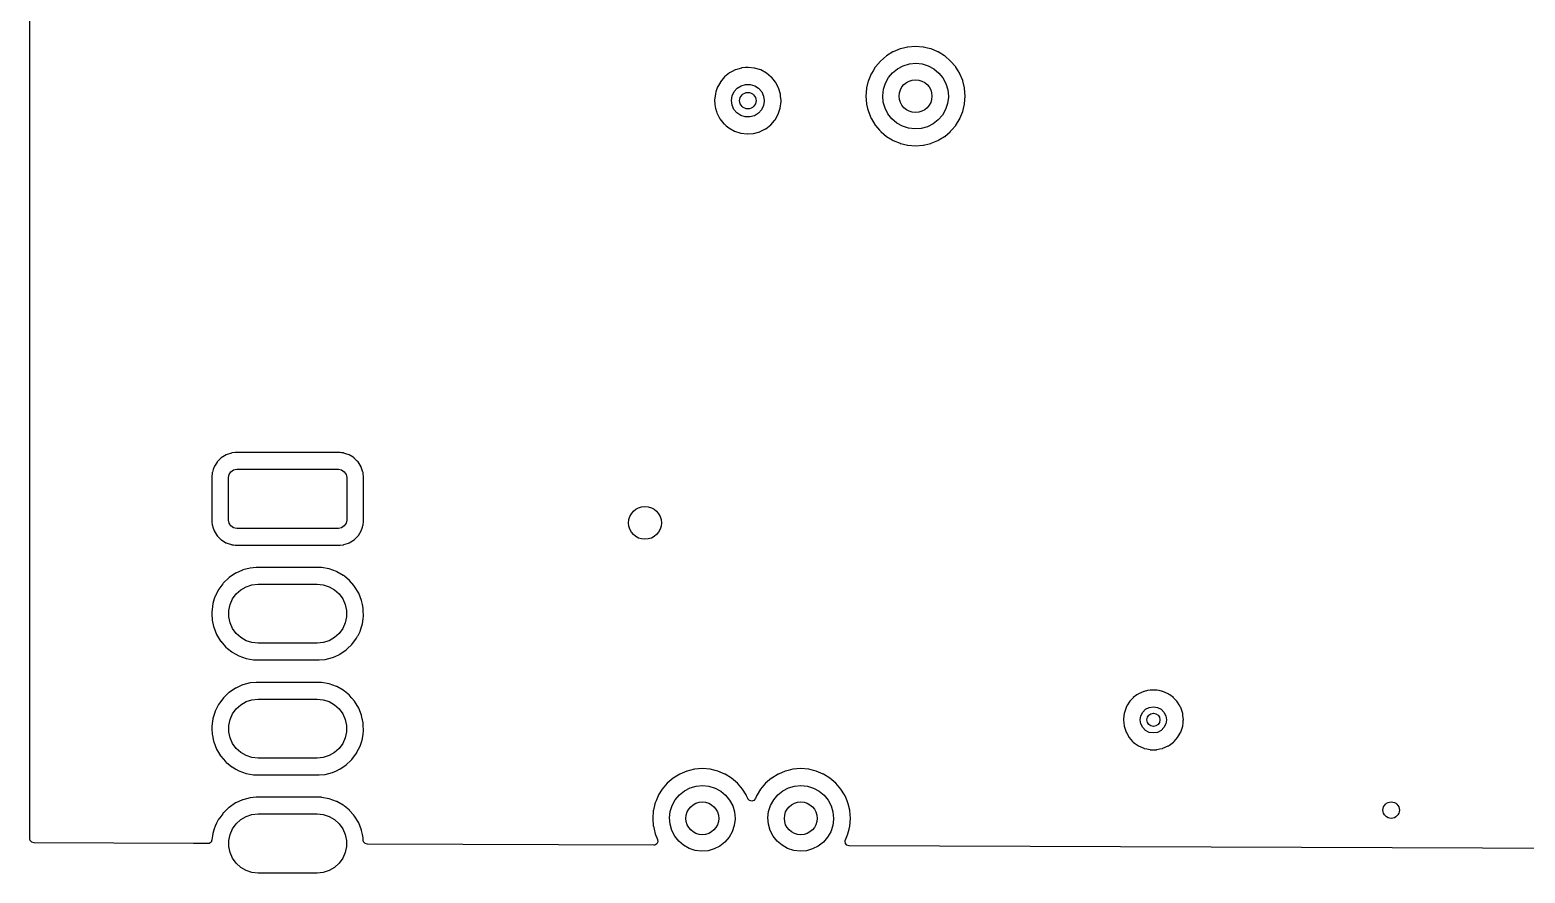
# Model space of a CAD drawing. Extents: x 1.86 to 8.44, y -4.92 to -0.87.
# Drawn here: x 1.86 to 3.655, y -2.851 to -1.84 of the extents above; entities that cross this region are included whole.
import ezdxf

# ---------------------------------------------------------------- set-up
doc = ezdxf.new("R2010")
doc.units = 0
doc.header["$MEASUREMENT"] = 0
doc.layers.add('BLACK', color=7, linetype='CONTINUOUS')

msp = doc.modelspace()

# ---------------------------------------------------------------- linework, layer by layer
at = {"layer": 'BLACK', "linetype": 'CONTINUOUS'}
for p, q in [((1.86024, -2.81002), (1.86024, -0.8711)), ((2.89602, -1.86631), (2.88838, -1.87099)), ((2.89618, -1.86621), (2.89602, -1.86631)), ((2.89636, -1.86614), (2.89618, -1.86621)), ((2.90464, -1.86271), (2.89636, -1.86614)), ((2.89636, -1.86614), (2.89636, -1.86614)), ((2.90482, -1.86263), (2.90464, -1.86271)), ((2.90464, -1.86271), (2.90464, -1.86271)), ((2.90888, -1.86166), (2.90482, -1.86263)), ((2.91372, -1.8605), (2.90888, -1.86166)), ((2.91391, -1.86045), (2.91372, -1.8605)), ((2.91372, -1.8605), (2.91372, -1.8605)), ((2.92323, -1.85972), (2.91391, -1.86045)), ((2.93255, -1.86045), (2.92323, -1.85972)), ((2.93274, -1.8605), (2.93255, -1.86045)), ((2.93758, -1.86166), (2.93274, -1.8605)), ((2.93274, -1.8605), (2.93274, -1.8605)), ((2.94164, -1.86263), (2.93758, -1.86166)), ((2.94182, -1.86271), (2.94164, -1.86263)), ((2.95009, -1.86614), (2.94182, -1.86271)), ((2.94182, -1.86271), (2.94182, -1.86271)), ((2.95027, -1.86621), (2.95009, -1.86614)), ((2.95009, -1.86614), (2.95009, -1.86614)), ((2.95044, -1.86631), (2.95027, -1.86621)), ((2.95808, -1.87099), (2.95044, -1.86631)), ((2.87503, -1.88427), (2.87493, -1.88444)), ((2.8811, -1.87717), (2.87503, -1.88427)), ((2.88821, -1.8711), (2.8811, -1.87717)), ((2.88838, -1.87099), (2.88821, -1.8711)), ((2.88838, -1.87099), (2.88838, -1.87099)), ((2.90167, -1.88635), (2.90848, -1.88279)), ((2.90848, -1.88279), (2.91585, -1.88062)), ((2.91585, -1.88062), (2.9235, -1.87992)), ((2.9235, -1.87992), (2.93114, -1.88073)), ((2.93114, -1.88073), (2.93848, -1.883)), ((2.93848, -1.883), (2.94524, -1.88665)), ((2.95824, -1.8711), (2.95808, -1.87099)), ((2.95808, -1.87099), (2.95808, -1.87099)), ((2.96535, -1.87717), (2.95824, -1.8711)), ((2.97142, -1.88427), (2.96535, -1.87717)), ((2.97153, -1.88444), (2.97142, -1.88427)), ((2.68903, -1.90216), (2.68891, -1.90238)), ((2.69403, -1.8962), (2.68903, -1.90216)), ((2.7001, -1.89132), (2.69403, -1.8962)), ((2.70321, -1.88969), (2.7001, -1.89132)), ((2.70679, -1.88783), (2.70321, -1.88969)), ((2.707, -1.88771), (2.70679, -1.88783)), ((2.70679, -1.88783), (2.70679, -1.88783)), ((2.7101, -1.8868), (2.707, -1.88771)), ((2.71424, -1.88558), (2.7101, -1.8868)), ((2.71447, -1.88551), (2.71424, -1.88558)), ((2.71424, -1.88558), (2.71424, -1.88558)), ((2.71471, -1.88549), (2.71447, -1.88551)), ((2.71898, -1.8851), (2.71471, -1.88549)), ((2.71471, -1.88549), (2.71471, -1.88549)), ((2.72223, -1.88481), (2.71898, -1.8851)), ((2.72247, -1.88483), (2.72223, -1.88481)), ((2.72973, -1.8856), (2.72247, -1.88483)), ((2.72247, -1.88483), (2.72247, -1.88483)), ((2.72997, -1.88562), (2.72973, -1.8856)), ((2.72973, -1.8856), (2.72973, -1.8856)), ((2.73741, -1.88793), (2.72997, -1.88562)), ((2.74426, -1.89163), (2.73741, -1.88793)), ((2.74445, -1.89178), (2.74426, -1.89163)), ((2.75001, -1.89639), (2.74445, -1.89178)), ((2.74445, -1.89178), (2.74445, -1.89178)), ((2.75026, -1.89659), (2.75001, -1.89639)), ((2.75041, -1.89678), (2.75026, -1.89659)), ((2.75055, -1.89695), (2.75041, -1.89678)), ((2.75041, -1.89678), (2.75041, -1.89678)), ((2.75518, -1.90263), (2.75055, -1.89695)), ((2.86653, -1.90107), (2.8645, -1.9095)), ((2.86657, -1.90088), (2.86653, -1.90107)), ((2.86665, -1.9007), (2.86657, -1.90088)), ((2.87007, -1.89243), (2.86665, -1.9007)), ((2.87015, -1.89225), (2.87007, -1.89243)), ((2.87007, -1.89243), (2.87007, -1.89243)), ((2.87218, -1.88892), (2.87015, -1.89225)), ((2.87493, -1.88444), (2.87218, -1.88892)), ((2.87493, -1.88444), (2.87493, -1.88444)), ((2.88704, -1.90378), (2.89074, -1.89705)), ((2.89074, -1.89705), (2.89568, -1.89116)), ((2.89568, -1.89116), (2.90167, -1.88635)), ((2.94524, -1.88665), (2.95116, -1.89155)), ((2.95116, -1.89155), (2.95602, -1.8975)), ((2.95602, -1.8975), (2.95963, -1.90429)), ((2.97427, -1.88892), (2.97153, -1.88444)), ((2.97153, -1.88444), (2.97153, -1.88444)), ((2.97631, -1.89225), (2.97427, -1.88892)), ((2.97638, -1.89243), (2.97631, -1.89225)), ((2.97981, -1.9007), (2.97638, -1.89243)), ((2.97638, -1.89243), (2.97638, -1.89243)), ((2.97989, -1.90088), (2.97981, -1.9007)), ((2.97993, -1.90107), (2.97989, -1.90088)), ((2.98196, -1.9095), (2.97993, -1.90107)), ((2.68292, -1.91641), (2.68206, -1.92415)), ((2.68363, -1.91418), (2.68292, -1.91641)), ((2.6852, -1.90922), (2.68363, -1.91418)), ((2.68528, -1.90899), (2.6852, -1.90922)), ((2.6852, -1.90922), (2.6852, -1.90922)), ((2.68656, -1.90665), (2.68528, -1.90899)), ((2.68891, -1.90238), (2.68656, -1.90665)), ((2.68891, -1.90238), (2.68891, -1.90238)), ((2.70227, -1.92446), (2.70312, -1.91895)), ((2.70312, -1.91895), (2.7055, -1.9139)), ((2.7055, -1.9139), (2.70919, -1.90971)), ((2.70919, -1.90971), (2.71391, -1.90674)), ((2.71391, -1.90674), (2.71928, -1.9052)), ((2.71928, -1.9052), (2.72486, -1.90524)), ((2.72486, -1.90524), (2.73021, -1.90684)), ((2.73021, -1.90684), (2.73489, -1.90987)), ((2.73489, -1.90987), (2.73853, -1.9141)), ((2.73853, -1.9141), (2.74084, -1.91918)), ((2.74084, -1.91918), (2.74163, -1.9247)), ((2.75884, -1.9095), (2.75518, -1.90263)), ((2.76109, -1.91696), (2.75884, -1.9095)), ((2.76131, -1.91929), (2.76109, -1.91696)), ((2.76185, -1.9247), (2.76131, -1.91929)), ((2.86439, -1.90997), (2.86365, -1.91929)), ((2.86365, -1.91929), (2.86439, -1.92861)), ((2.8645, -1.9095), (2.86439, -1.90997)), ((2.88386, -1.91874), (2.88472, -1.91111)), ((2.88451, -1.9264), (2.88386, -1.91874)), ((2.88472, -1.91111), (2.88704, -1.90378)), ((2.95963, -1.90429), (2.96185, -1.91164)), ((2.96185, -1.91164), (2.9626, -1.91929)), ((2.9626, -1.91929), (2.96258, -1.92039)), ((2.98207, -1.90997), (2.98196, -1.9095)), ((2.9828, -1.91929), (2.98207, -1.90997)), ((2.98207, -1.92861), (2.9828, -1.91929)), ((2.68206, -1.92415), (2.68208, -1.92439)), ((2.68208, -1.92439), (2.68246, -1.92897)), ((2.68246, -1.92897), (2.68271, -1.93191)), ((2.68271, -1.93191), (2.68324, -1.93377)), ((2.68324, -1.93377), (2.68437, -1.9377)), ((2.68437, -1.9377), (2.68485, -1.93939)), ((2.70299, -1.93), (2.70227, -1.92446)), ((2.70524, -1.93511), (2.70299, -1.93)), ((2.70883, -1.93938), (2.70524, -1.93511)), ((2.73827, -1.93571), (2.73452, -1.93985)), ((2.7407, -1.93069), (2.73827, -1.93571)), ((2.74163, -1.92519), (2.7407, -1.93069)), ((2.74163, -1.9247), (2.74163, -1.92519)), ((2.7584, -1.94093), (2.76085, -1.93354)), ((2.76085, -1.93354), (2.76183, -1.92582)), ((2.76183, -1.92582), (2.76185, -1.9247)), ((2.86439, -1.92861), (2.86443, -1.9288)), ((2.86443, -1.9288), (2.86443, -1.9288)), ((2.86443, -1.9288), (2.8657, -1.93408)), ((2.8657, -1.93408), (2.86657, -1.9377)), ((2.86657, -1.9377), (2.86665, -1.93788)), ((2.86665, -1.93788), (2.86665, -1.93788)), ((2.86665, -1.93788), (2.87005, -1.9461)), ((2.88662, -1.93378), (2.88451, -1.9264)), ((2.89014, -1.94062), (2.88662, -1.93378)), ((2.95919, -1.9353), (2.9554, -1.94199)), ((2.96162, -1.92801), (2.95919, -1.9353)), ((2.96258, -1.92039), (2.96162, -1.92801)), ((2.97641, -1.9461), (2.97981, -1.93788)), ((2.97981, -1.93788), (2.97989, -1.9377)), ((2.97981, -1.93788), (2.97981, -1.93788)), ((2.97989, -1.9377), (2.98076, -1.93408)), ((2.98076, -1.93408), (2.98202, -1.9288)), ((2.98202, -1.9288), (2.98207, -1.92861)), ((2.98202, -1.9288), (2.98202, -1.9288)), ((2.68485, -1.93939), (2.68841, -1.94632)), ((2.68841, -1.94632), (2.69325, -1.95242)), ((2.69325, -1.95242), (2.69343, -1.95258)), ((2.69343, -1.95258), (2.69343, -1.95258)), ((2.69343, -1.95258), (2.69603, -1.95479)), ((2.69603, -1.95479), (2.69918, -1.95747)), ((2.71347, -1.94247), (2.70883, -1.93938)), ((2.7188, -1.94414), (2.71347, -1.94247)), ((2.72438, -1.94424), (2.7188, -1.94414)), ((2.72977, -1.94277), (2.72438, -1.94424)), ((2.73452, -1.93985), (2.72977, -1.94277)), ((2.74333, -1.95839), (2.74946, -1.9536)), ((2.74946, -1.9536), (2.75387, -1.94849)), ((2.75387, -1.94849), (2.75439, -1.94789)), ((2.75439, -1.94789), (2.75455, -1.9477)), ((2.75439, -1.94789), (2.75439, -1.94789)), ((2.75455, -1.9477), (2.7584, -1.94093)), ((2.87005, -1.9461), (2.87015, -1.94634)), ((2.87015, -1.94634), (2.87025, -1.9465)), ((2.87025, -1.9465), (2.87493, -1.95414)), ((2.87493, -1.95414), (2.87493, -1.95414)), ((2.87493, -1.95414), (2.87503, -1.95431)), ((2.87503, -1.95431), (2.88, -1.96012)), ((2.89491, -1.94664), (2.89014, -1.94062)), ((2.90076, -1.95162), (2.89491, -1.94664)), ((2.90747, -1.95537), (2.90076, -1.95162)), ((2.91477, -1.95774), (2.90747, -1.95537)), ((2.93747, -1.956), (2.93006, -1.95806)), ((2.94432, -1.95253), (2.93747, -1.956)), ((2.95038, -1.9478), (2.94432, -1.95253)), ((2.9554, -1.94199), (2.95038, -1.9478)), ((2.96646, -1.96012), (2.97142, -1.95431)), ((2.97142, -1.95431), (2.97153, -1.95414)), ((2.97153, -1.95414), (2.97621, -1.9465)), ((2.97153, -1.95414), (2.97153, -1.95414)), ((2.97621, -1.9465), (2.97631, -1.94634)), ((2.97631, -1.94634), (2.97641, -1.9461)), ((2.69918, -1.95747), (2.70598, -1.96126)), ((2.70598, -1.96126), (2.71338, -1.96367)), ((2.71338, -1.96367), (2.72111, -1.96459)), ((2.72111, -1.96459), (2.72135, -1.96457)), ((2.72135, -1.96457), (2.72864, -1.96401)), ((2.72135, -1.96457), (2.72135, -1.96457)), ((2.72864, -1.96401), (2.72888, -1.964)), ((2.72864, -1.96401), (2.72864, -1.96401)), ((2.72888, -1.964), (2.73638, -1.9619)), ((2.73638, -1.9619), (2.73659, -1.96179)), ((2.73659, -1.96179), (2.74311, -1.9585)), ((2.73659, -1.96179), (2.73659, -1.96179)), ((2.74311, -1.9585), (2.74333, -1.95839)), ((2.74311, -1.9585), (2.74311, -1.9585)), ((2.88, -1.96012), (2.88072, -1.96097)), ((2.88072, -1.96097), (2.8811, -1.96142)), ((2.8811, -1.96142), (2.88125, -1.96154)), ((2.88125, -1.96154), (2.88175, -1.96197)), ((2.88175, -1.96197), (2.88821, -1.96749)), ((2.88821, -1.96749), (2.88838, -1.96759)), ((2.88838, -1.96759), (2.88838, -1.96759)), ((2.88838, -1.96759), (2.8953, -1.97183)), ((2.8953, -1.97183), (2.89618, -1.97237)), ((2.89618, -1.97237), (2.89636, -1.97245)), ((2.89636, -1.97245), (2.89636, -1.97245)), ((2.89636, -1.97245), (2.90464, -1.97587)), ((2.9224, -1.95865), (2.91477, -1.95774)), ((2.93006, -1.95806), (2.9224, -1.95865)), ((2.94182, -1.97587), (2.95009, -1.97245)), ((2.95009, -1.97245), (2.95027, -1.97237)), ((2.95009, -1.97245), (2.95009, -1.97245)), ((2.95027, -1.97237), (2.95116, -1.97183)), ((2.95116, -1.97183), (2.95808, -1.96759)), ((2.95808, -1.96759), (2.95824, -1.96749)), ((2.95808, -1.96759), (2.95808, -1.96759)), ((2.95824, -1.96749), (2.96471, -1.96197)), ((2.96471, -1.96197), (2.96521, -1.96154)), ((2.96521, -1.96154), (2.96535, -1.96142)), ((2.96535, -1.96142), (2.96573, -1.96097)), ((2.96573, -1.96097), (2.96646, -1.96012)), ((2.90464, -1.97587), (2.90482, -1.97595)), ((2.90482, -1.97595), (2.90699, -1.97647)), ((2.90699, -1.97647), (2.91372, -1.97809)), ((2.91372, -1.97809), (2.91372, -1.97809)), ((2.91372, -1.97809), (2.91391, -1.97813)), ((2.91391, -1.97813), (2.92323, -1.97886)), ((2.92323, -1.97886), (2.93255, -1.97813)), ((2.93255, -1.97813), (2.93274, -1.97809)), ((2.93274, -1.97809), (2.93947, -1.97647)), ((2.93274, -1.97809), (2.93274, -1.97809)), ((2.93947, -1.97647), (2.94164, -1.97595)), ((2.94164, -1.97595), (2.94182, -1.97587)), ((2.09581, -2.34945), (2.08989, -2.35311)), ((2.09696, -2.34906), (2.09581, -2.34945)), ((2.10216, -2.34733), (2.09696, -2.34906)), ((2.10241, -2.34724), (2.10216, -2.34733)), ((2.10216, -2.34733), (2.10216, -2.34733)), ((2.10268, -2.34722), (2.10241, -2.34724)), ((2.10645, -2.34682), (2.10268, -2.34722)), ((2.10268, -2.34722), (2.10268, -2.34722)), ((2.10658, -2.34681), (2.10645, -2.34682)), ((2.10645, -2.34682), (2.10645, -2.34682)), ((2.23259, -2.34681), (2.10658, -2.34681)), ((2.23438, -2.34699), (2.23259, -2.34681)), ((2.23644, -2.3472), (2.23438, -2.34699)), ((2.23671, -2.34723), (2.23644, -2.3472)), ((2.23644, -2.3472), (2.23644, -2.3472)), ((2.23696, -2.34732), (2.23671, -2.34723)), ((2.23956, -2.34818), (2.23696, -2.34732)), ((2.23696, -2.34732), (2.23696, -2.34732)), ((2.24332, -2.34942), (2.23956, -2.34818)), ((2.24356, -2.34958), (2.24332, -2.34942)), ((2.24814, -2.3524), (2.24356, -2.34958)), ((2.24356, -2.34958), (2.24356, -2.34958)), ((2.08027, -2.36711), (2.07922, -2.37027)), ((2.08131, -2.36397), (2.08027, -2.36711)), ((2.08198, -2.36289), (2.08131, -2.36397)), ((2.08482, -2.35828), (2.08198, -2.36289)), ((2.08497, -2.35804), (2.08482, -2.35828)), ((2.08482, -2.35828), (2.08482, -2.35828)), ((2.08989, -2.35311), (2.08497, -2.35804)), ((2.1016, -2.36971), (2.1048, -2.36758)), ((2.1048, -2.36758), (2.10856, -2.36683)), ((2.10856, -2.36683), (2.23061, -2.36683)), ((2.23061, -2.36683), (2.23438, -2.36758)), ((2.23438, -2.36758), (2.23757, -2.36971)), ((2.24924, -2.35308), (2.24814, -2.3524)), ((2.24945, -2.35328), (2.24924, -2.35308)), ((2.2531, -2.35693), (2.24945, -2.35328)), ((2.25417, -2.358), (2.2531, -2.35693)), ((2.25784, -2.36392), (2.25417, -2.358)), ((2.25797, -2.36432), (2.25784, -2.36392)), ((2.25995, -2.37027), (2.25797, -2.36432)), ((2.07892, -2.37254), (2.0787, -2.37469)), ((2.0787, -2.37469), (2.0787, -2.42984)), ((2.07909, -2.37085), (2.07892, -2.37254)), ((2.07912, -2.37058), (2.07909, -2.37085)), ((2.07909, -2.37085), (2.07909, -2.37085)), ((2.07922, -2.37027), (2.07912, -2.37058)), ((2.09872, -2.37667), (2.09947, -2.37291)), ((2.09872, -2.42785), (2.09872, -2.37667)), ((2.09947, -2.37291), (2.1016, -2.36971)), ((2.23757, -2.36971), (2.2397, -2.37291)), ((2.2397, -2.37291), (2.24045, -2.37667)), ((2.24045, -2.37667), (2.24045, -2.42785)), ((2.26004, -2.37052), (2.25995, -2.37027)), ((2.26007, -2.37079), (2.26004, -2.37052)), ((2.26031, -2.3731), (2.26007, -2.37079)), ((2.26007, -2.37079), (2.26007, -2.37079)), ((2.26047, -2.37469), (2.26031, -2.3731)), ((2.26047, -2.42984), (2.26047, -2.37469)), ((2.0787, -2.42984), (2.07871, -2.42997)), ((2.07871, -2.42997), (2.0791, -2.43369)), ((2.07871, -2.42997), (2.07871, -2.42997)), ((2.0791, -2.43369), (2.07913, -2.434)), ((2.07913, -2.434), (2.07922, -2.43426)), ((2.07922, -2.43426), (2.07922, -2.43426)), ((2.07922, -2.43426), (2.07984, -2.43612)), ((2.07984, -2.43612), (2.08134, -2.44061)), ((2.09947, -2.43162), (2.09872, -2.42785)), ((2.1016, -2.43481), (2.09947, -2.43162)), ((2.1048, -2.43695), (2.1016, -2.43481)), ((2.10856, -2.4377), (2.1048, -2.43695)), ((2.23061, -2.4377), (2.10856, -2.4377)), ((2.23438, -2.43695), (2.23061, -2.4377)), ((2.23757, -2.43481), (2.23438, -2.43695)), ((2.2397, -2.43162), (2.23757, -2.43481)), ((2.24045, -2.42785), (2.2397, -2.43162)), ((2.25771, -2.44081), (2.25786, -2.44056)), ((2.25786, -2.44056), (2.25933, -2.43612)), ((2.25933, -2.43612), (2.25997, -2.43421)), ((2.25997, -2.43421), (2.26005, -2.43395)), ((2.25997, -2.43421), (2.25997, -2.43421)), ((2.26005, -2.43395), (2.26013, -2.43315)), ((2.26013, -2.43315), (2.26046, -2.42996)), ((2.26046, -2.42996), (2.26047, -2.42984)), ((2.08134, -2.44061), (2.085, -2.44653)), ((2.085, -2.44653), (2.0852, -2.44673)), ((2.0852, -2.44673), (2.08545, -2.44698)), ((2.08545, -2.44698), (2.08993, -2.45145)), ((2.08993, -2.45145), (2.09017, -2.4516)), ((2.09017, -2.4516), (2.09017, -2.4516)), ((2.09017, -2.4516), (2.09557, -2.45493)), ((2.09557, -2.45493), (2.09586, -2.4551)), ((2.09586, -2.4551), (2.09801, -2.45582)), ((2.09801, -2.45582), (2.10221, -2.45721)), ((2.10221, -2.45721), (2.10221, -2.45721)), ((2.10221, -2.45721), (2.10247, -2.4573)), ((2.10247, -2.4573), (2.10274, -2.45732)), ((2.10274, -2.45732), (2.10274, -2.45732)), ((2.10274, -2.45732), (2.10443, -2.4575)), ((2.10443, -2.4575), (2.10658, -2.45772)), ((2.10658, -2.45772), (2.23259, -2.45772)), ((2.23259, -2.45772), (2.23272, -2.4577)), ((2.23272, -2.4577), (2.23649, -2.45731)), ((2.23272, -2.4577), (2.23272, -2.4577)), ((2.23649, -2.45731), (2.23676, -2.45728)), ((2.23649, -2.45731), (2.23649, -2.45731)), ((2.23676, -2.45728), (2.23702, -2.4572)), ((2.23702, -2.4572), (2.24267, -2.45531)), ((2.23702, -2.4572), (2.23702, -2.4572)), ((2.24267, -2.45531), (2.24336, -2.45508)), ((2.24336, -2.45508), (2.24929, -2.45142)), ((2.24929, -2.45142), (2.2542, -2.44649)), ((2.2542, -2.44649), (2.25444, -2.44611)), ((2.25444, -2.44611), (2.25771, -2.44081)), ((2.25771, -2.44081), (2.25771, -2.44081)), ((2.10709, -2.49143), (2.09928, -2.49669)), ((2.10728, -2.49134), (2.10709, -2.49143)), ((2.11548, -2.48765), (2.10728, -2.49134)), ((2.10728, -2.49134), (2.10728, -2.49134)), ((2.11567, -2.48757), (2.11548, -2.48765)), ((2.11587, -2.48751), (2.11567, -2.48757)), ((2.12457, -2.48525), (2.11587, -2.48751)), ((2.11587, -2.48751), (2.11587, -2.48751)), ((2.12478, -2.4852), (2.12457, -2.48525)), ((2.12457, -2.48525), (2.12457, -2.48525)), ((2.13179, -2.48461), (2.12478, -2.4852)), ((2.20927, -2.48461), (2.13179, -2.48461)), ((2.20933, -2.48461), (2.20927, -2.48461)), ((2.20953, -2.48462), (2.20933, -2.48461)), ((2.20933, -2.48461), (2.20933, -2.48461)), ((2.21026, -2.48465), (2.20953, -2.48462)), ((2.21042, -2.48468), (2.21026, -2.48465)), ((2.21931, -2.48629), (2.21042, -2.48468)), ((2.21042, -2.48468), (2.21042, -2.48468)), ((2.21952, -2.48633), (2.21931, -2.48629)), ((2.21931, -2.48629), (2.21931, -2.48629)), ((2.22836, -2.48954), (2.21952, -2.48633)), ((2.22855, -2.48964), (2.22836, -2.48954)), ((2.23636, -2.49409), (2.22855, -2.48964)), ((2.23654, -2.49419), (2.23636, -2.49409)), ((2.23636, -2.49409), (2.23636, -2.49409)), ((2.23773, -2.49517), (2.23654, -2.49419)), ((2.08676, -2.51092), (2.08293, -2.51846)), ((2.08685, -2.51073), (2.08676, -2.51092)), ((2.08676, -2.51092), (2.08676, -2.51092)), ((2.09165, -2.50429), (2.08685, -2.51073)), ((2.09235, -2.50335), (2.09165, -2.50429)), ((2.09247, -2.50318), (2.09235, -2.50335)), ((2.09235, -2.50335), (2.09235, -2.50335)), ((2.0984, -2.49753), (2.09247, -2.50318)), ((2.09913, -2.49683), (2.0984, -2.49753)), ((2.09928, -2.49669), (2.09913, -2.49683)), ((2.09913, -2.49683), (2.09913, -2.49683)), ((2.10782, -2.51635), (2.11333, -2.51139)), ((2.11333, -2.51139), (2.11974, -2.50769)), ((2.11974, -2.50769), (2.12679, -2.5054)), ((2.12679, -2.5054), (2.13415, -2.50463)), ((2.13415, -2.50463), (2.20502, -2.50463)), ((2.20502, -2.50463), (2.21239, -2.5054)), ((2.21239, -2.5054), (2.21943, -2.50769)), ((2.21943, -2.50769), (2.22585, -2.51139)), ((2.22585, -2.51139), (2.23135, -2.51635)), ((2.24366, -2.50003), (2.23773, -2.49517)), ((2.24382, -2.50016), (2.24366, -2.50003)), ((2.24366, -2.50003), (2.24366, -2.50003)), ((2.24396, -2.50032), (2.24382, -2.50016)), ((2.24913, -2.50628), (2.24396, -2.50032)), ((2.24396, -2.50032), (2.24396, -2.50032)), ((2.24999, -2.50727), (2.24913, -2.50628)), ((2.25487, -2.51531), (2.24999, -2.50727)), ((2.0798, -2.52811), (2.07942, -2.53098)), ((2.07986, -2.52791), (2.0798, -2.52811)), ((2.08159, -2.52234), (2.07986, -2.52791)), ((2.07986, -2.52791), (2.07986, -2.52791)), ((2.08259, -2.51912), (2.08159, -2.52234)), ((2.08293, -2.51846), (2.08259, -2.51912)), ((2.09891, -2.53636), (2.10045, -2.52911)), ((2.10045, -2.52911), (2.10347, -2.52234)), ((2.10347, -2.52234), (2.10782, -2.51635)), ((2.23135, -2.51635), (2.23571, -2.52234)), ((2.23571, -2.52234), (2.23872, -2.52911)), ((2.23872, -2.52911), (2.24026, -2.53636)), ((2.25833, -2.52407), (2.25487, -2.51531)), ((2.25837, -2.52427), (2.25833, -2.52407)), ((2.25938, -2.52908), (2.25837, -2.52427)), ((2.25837, -2.52427), (2.25837, -2.52427)), ((2.26026, -2.53328), (2.25938, -2.52908)), ((2.07886, -2.53522), (2.07856, -2.53744)), ((2.07856, -2.53744), (2.07857, -2.53765)), ((2.07857, -2.53765), (2.07857, -2.53765)), ((2.07857, -2.53765), (2.07869, -2.54084)), ((2.07869, -2.54084), (2.07892, -2.54684)), ((2.07942, -2.53098), (2.07886, -2.53522)), ((2.07892, -2.54684), (2.07911, -2.54775)), ((2.07911, -2.54775), (2.08066, -2.55517)), ((2.09891, -2.54376), (2.09891, -2.53636)), ((2.10045, -2.55101), (2.09891, -2.54376)), ((2.24026, -2.54376), (2.23872, -2.55101)), ((2.24026, -2.53636), (2.24026, -2.54376)), ((2.25937, -2.55201), (2.26017, -2.546)), ((2.26017, -2.546), (2.26058, -2.54289)), ((2.26041, -2.53736), (2.26026, -2.53328)), ((2.26057, -2.54147), (2.26041, -2.53736)), ((2.26061, -2.54268), (2.26057, -2.54147)), ((2.26058, -2.54289), (2.26061, -2.54268)), ((2.26058, -2.54289), (2.26058, -2.54289)), ((2.08066, -2.55517), (2.08085, -2.55605)), ((2.08085, -2.55605), (2.0843, -2.5648)), ((2.0843, -2.5648), (2.08919, -2.57285)), ((2.10347, -2.55778), (2.10045, -2.55101)), ((2.10782, -2.56377), (2.10347, -2.55778)), ((2.11333, -2.56873), (2.10782, -2.56377)), ((2.23135, -2.56377), (2.22585, -2.56873)), ((2.23571, -2.55778), (2.23135, -2.56377)), ((2.23872, -2.55101), (2.23571, -2.55778)), ((2.25362, -2.56683), (2.25405, -2.56599)), ((2.25405, -2.56599), (2.25649, -2.56118)), ((2.25649, -2.56118), (2.25658, -2.561)), ((2.25649, -2.56118), (2.25649, -2.56118)), ((2.25658, -2.561), (2.25818, -2.55585)), ((2.25818, -2.55585), (2.25931, -2.55221)), ((2.25931, -2.55221), (2.25937, -2.55201)), ((2.25931, -2.55221), (2.25931, -2.55221)), ((2.08919, -2.57285), (2.08932, -2.57301)), ((2.08932, -2.57301), (2.09505, -2.57961)), ((2.09505, -2.57961), (2.09535, -2.57996)), ((2.09535, -2.57996), (2.09552, -2.58009)), ((2.09552, -2.58009), (2.09552, -2.58009)), ((2.09552, -2.58009), (2.09752, -2.58173)), ((2.09752, -2.58173), (2.10263, -2.58592)), ((2.11974, -2.57243), (2.11333, -2.56873)), ((2.12679, -2.57472), (2.11974, -2.57243)), ((2.13415, -2.57549), (2.12679, -2.57472)), ((2.20502, -2.57549), (2.13415, -2.57549)), ((2.21239, -2.57472), (2.20502, -2.57549)), ((2.21943, -2.57243), (2.21239, -2.57472)), ((2.22585, -2.56873), (2.21943, -2.57243)), ((2.23209, -2.58869), (2.23989, -2.58343)), ((2.23989, -2.58343), (2.24103, -2.58234)), ((2.24103, -2.58234), (2.24649, -2.57713)), ((2.24649, -2.57713), (2.2467, -2.57694)), ((2.2467, -2.57694), (2.25232, -2.56939)), ((2.25232, -2.56939), (2.25362, -2.56683)), ((2.10263, -2.58592), (2.10281, -2.58603)), ((2.10281, -2.58603), (2.10281, -2.58603)), ((2.10281, -2.58603), (2.10728, -2.58857)), ((2.10728, -2.58857), (2.11081, -2.59058)), ((2.11081, -2.59058), (2.11966, -2.59379)), ((2.11966, -2.59379), (2.11986, -2.59383)), ((2.11986, -2.59383), (2.11986, -2.59383)), ((2.11986, -2.59383), (2.12876, -2.59544)), ((2.12876, -2.59544), (2.12876, -2.59544)), ((2.12876, -2.59544), (2.12892, -2.59547)), ((2.12892, -2.59547), (2.12964, -2.5955)), ((2.12964, -2.5955), (2.12984, -2.59551)), ((2.12984, -2.59551), (2.12984, -2.59551)), ((2.12984, -2.59551), (2.1299, -2.59551)), ((2.1299, -2.59551), (2.20738, -2.59551)), ((2.20738, -2.59551), (2.2144, -2.59492)), ((2.2144, -2.59492), (2.2146, -2.59486)), ((2.2146, -2.59486), (2.2233, -2.59261)), ((2.2146, -2.59486), (2.2146, -2.59486)), ((2.2233, -2.59261), (2.22351, -2.59255)), ((2.2233, -2.59261), (2.2233, -2.59261)), ((2.22351, -2.59255), (2.22644, -2.59123)), ((2.22644, -2.59123), (2.23189, -2.58877)), ((2.23189, -2.58877), (2.23209, -2.58869)), ((2.23189, -2.58877), (2.23189, -2.58877)), ((2.09705, -2.63661), (2.09247, -2.64098)), ((2.09913, -2.63463), (2.09705, -2.63661)), ((2.09928, -2.63448), (2.09913, -2.63463)), ((2.09913, -2.63463), (2.09913, -2.63463)), ((2.10709, -2.62923), (2.09928, -2.63448)), ((2.10728, -2.62914), (2.10709, -2.62923)), ((2.11548, -2.62545), (2.10728, -2.62914)), ((2.10728, -2.62914), (2.10728, -2.62914)), ((2.11567, -2.62536), (2.11548, -2.62545)), ((2.11587, -2.62531), (2.11567, -2.62536)), ((2.12457, -2.62305), (2.11587, -2.62531)), ((2.11587, -2.62531), (2.11587, -2.62531)), ((2.12478, -2.623), (2.12457, -2.62305)), ((2.12457, -2.62305), (2.12457, -2.62305)), ((2.13179, -2.6224), (2.12478, -2.623)), ((2.20927, -2.6224), (2.13179, -2.6224)), ((2.20933, -2.6224), (2.20927, -2.6224)), ((2.20953, -2.62241), (2.20933, -2.6224)), ((2.20933, -2.6224), (2.20933, -2.6224)), ((2.21026, -2.62245), (2.20953, -2.62241)), ((2.21042, -2.62248), (2.21026, -2.62245)), ((2.21931, -2.62409), (2.21042, -2.62248)), ((2.21042, -2.62248), (2.21042, -2.62248)), ((2.21952, -2.62412), (2.21931, -2.62409)), ((2.21931, -2.62409), (2.21931, -2.62409)), ((2.22836, -2.62733), (2.21952, -2.62412)), ((2.22855, -2.62744), (2.22836, -2.62733)), ((2.23636, -2.63189), (2.22855, -2.62744)), ((2.23654, -2.63199), (2.23636, -2.63189)), ((2.23636, -2.63189), (2.23636, -2.63189)), ((2.23773, -2.63296), (2.23654, -2.63199)), ((2.24366, -2.63782), (2.23773, -2.63296)), ((2.24382, -2.63796), (2.24366, -2.63782)), ((2.24366, -2.63782), (2.24366, -2.63782)), ((2.24396, -2.63811), (2.24382, -2.63796)), ((3.18886, -2.6375), (3.1846, -2.6406)), ((3.19047, -2.63633), (3.18886, -2.6375)), ((3.19068, -2.63618), (3.19047, -2.63633)), ((3.19047, -2.63633), (3.19047, -2.63633)), ((3.19092, -2.63607), (3.19068, -2.63618)), ((3.19731, -2.63322), (3.19092, -2.63607)), ((3.19092, -2.63607), (3.19092, -2.63607)), ((3.19755, -2.63312), (3.19731, -2.63322)), ((3.19731, -2.63322), (3.19731, -2.63322)), ((3.20171, -2.63223), (3.19755, -2.63312)), ((3.20465, -2.63161), (3.20171, -2.63223)), ((3.2049, -2.63156), (3.20465, -2.63161)), ((3.20465, -2.63161), (3.20465, -2.63161)), ((3.21242, -2.63156), (3.2049, -2.63156)), ((3.21267, -2.63161), (3.21242, -2.63156)), ((3.21562, -2.63223), (3.21267, -2.63161)), ((3.21267, -2.63161), (3.21267, -2.63161)), ((3.21978, -2.63312), (3.21562, -2.63223)), ((3.22001, -2.63322), (3.21978, -2.63312)), ((3.22641, -2.63607), (3.22001, -2.63322)), ((3.22001, -2.63322), (3.22001, -2.63322)), ((3.22664, -2.63618), (3.22641, -2.63607)), ((3.22641, -2.63607), (3.22641, -2.63607)), ((3.22685, -2.63633), (3.22664, -2.63618)), ((3.22846, -2.6375), (3.22685, -2.63633)), ((3.22685, -2.63633), (3.22685, -2.63633)), ((3.23273, -2.6406), (3.22846, -2.6375)), ((2.08413, -2.65388), (2.08259, -2.65692)), ((2.08676, -2.64871), (2.08413, -2.65388)), ((2.08685, -2.64853), (2.08676, -2.64871)), ((2.08676, -2.64871), (2.08676, -2.64871)), ((2.09247, -2.64098), (2.08685, -2.64853)), ((2.10347, -2.66014), (2.10782, -2.65414)), ((2.10782, -2.65414), (2.11333, -2.64919)), ((2.11333, -2.64919), (2.11974, -2.64548)), ((2.11974, -2.64548), (2.12679, -2.6432)), ((2.12679, -2.6432), (2.13415, -2.64242)), ((2.13415, -2.64242), (2.20502, -2.64242)), ((2.20502, -2.64242), (2.21239, -2.6432)), ((2.21239, -2.6432), (2.21943, -2.64548)), ((2.21943, -2.64548), (2.22585, -2.64919)), ((2.22585, -2.64919), (2.23135, -2.65414)), ((2.23135, -2.65414), (2.23571, -2.66014)), ((2.24657, -2.64112), (2.24396, -2.63811)), ((2.24396, -2.63811), (2.24396, -2.63811)), ((2.24999, -2.64506), (2.24657, -2.64112)), ((2.25487, -2.65311), (2.24999, -2.64506)), ((2.25833, -2.66186), (2.25487, -2.65311)), ((3.17581, -2.65269), (3.17348, -2.65985)), ((3.17609, -2.65221), (3.17581, -2.65269)), ((3.17779, -2.64926), (3.17609, -2.65221)), ((3.17957, -2.64618), (3.17779, -2.64926)), ((3.18057, -2.64506), (3.17957, -2.64618)), ((3.18442, -2.64079), (3.18057, -2.64506)), ((3.1846, -2.6406), (3.18442, -2.64079)), ((3.18442, -2.64079), (3.18442, -2.64079)), ((3.19592, -2.65807), (3.1994, -2.65458)), ((3.1994, -2.65458), (3.20379, -2.65235)), ((3.20379, -2.65235), (3.20866, -2.65157)), ((3.20866, -2.65157), (3.21353, -2.65235)), ((3.21353, -2.65235), (3.21792, -2.65458)), ((3.21792, -2.65458), (3.2214, -2.65807)), ((3.2329, -2.64079), (3.23273, -2.6406)), ((3.23675, -2.64506), (3.2329, -2.64079)), ((3.2329, -2.64079), (3.2329, -2.64079)), ((3.23776, -2.64618), (3.23675, -2.64506)), ((3.23953, -2.64926), (3.23776, -2.64618)), ((3.24124, -2.65221), (3.23953, -2.64926)), ((3.24152, -2.65269), (3.24124, -2.65221)), ((3.24384, -2.65985), (3.24152, -2.65269)), ((2.07942, -2.66878), (2.07862, -2.6748)), ((2.0798, -2.6659), (2.07942, -2.66878)), ((2.07986, -2.6657), (2.0798, -2.6659)), ((2.08176, -2.6596), (2.07986, -2.6657)), ((2.07986, -2.6657), (2.07986, -2.6657)), ((2.08259, -2.65692), (2.08176, -2.6596)), ((2.09891, -2.67415), (2.10045, -2.6669)), ((2.10045, -2.6669), (2.10347, -2.66014)), ((2.23571, -2.66014), (2.23872, -2.6669)), ((2.23872, -2.6669), (2.24026, -2.67415)), ((2.25837, -2.66207), (2.25833, -2.66186)), ((2.25922, -2.66611), (2.25837, -2.66207)), ((2.25837, -2.66207), (2.25837, -2.66207)), ((2.25947, -2.66732), (2.25922, -2.66611)), ((2.26026, -2.67107), (2.25947, -2.66732)), ((2.26041, -2.67505), (2.26026, -2.67107)), ((3.17323, -2.66227), (3.1727, -2.66732)), ((3.1727, -2.66732), (3.17272, -2.66758)), ((3.17272, -2.66758), (3.17309, -2.67107)), ((3.17309, -2.67107), (3.17348, -2.6748)), ((3.17346, -2.6601), (3.17323, -2.66227)), ((3.17348, -2.65985), (3.17346, -2.6601)), ((3.17346, -2.6601), (3.17346, -2.6601)), ((3.19291, -2.66732), (3.19368, -2.66246)), ((3.19368, -2.67219), (3.19291, -2.66732)), ((3.19368, -2.66246), (3.19592, -2.65807)), ((3.19592, -2.67658), (3.19368, -2.67219)), ((3.2214, -2.65807), (3.22364, -2.66246)), ((3.22364, -2.67219), (3.2214, -2.67658)), ((3.22364, -2.66246), (3.22441, -2.66732)), ((3.22441, -2.66732), (3.22364, -2.67219)), ((3.24387, -2.6601), (3.24384, -2.65985)), ((3.24384, -2.6748), (3.24423, -2.67107)), ((3.24409, -2.66227), (3.24387, -2.6601)), ((3.24387, -2.6601), (3.24387, -2.6601)), ((3.24463, -2.66732), (3.24409, -2.66227)), ((3.24423, -2.67107), (3.2446, -2.66758)), ((3.2446, -2.66758), (3.24463, -2.66732)), ((2.07862, -2.6748), (2.07856, -2.67523)), ((2.07856, -2.67523), (2.07857, -2.67544)), ((2.07857, -2.67544), (2.07866, -2.6779)), ((2.07857, -2.67544), (2.07857, -2.67544)), ((2.07866, -2.6779), (2.07892, -2.68464)), ((2.07892, -2.68464), (2.0792, -2.68602)), ((2.0792, -2.68602), (2.08061, -2.69271)), ((2.09891, -2.68156), (2.09891, -2.67415)), ((2.10045, -2.6888), (2.09891, -2.68156)), ((2.10347, -2.69557), (2.10045, -2.6888)), ((2.23872, -2.6888), (2.23571, -2.69557)), ((2.24026, -2.68156), (2.23872, -2.6888)), ((2.24026, -2.67415), (2.24026, -2.68156)), ((2.25806, -2.69404), (2.25931, -2.69001)), ((2.25931, -2.69001), (2.25937, -2.68981)), ((2.25931, -2.69001), (2.25931, -2.69001)), ((2.25937, -2.68981), (2.26009, -2.68443)), ((2.26009, -2.68443), (2.26058, -2.68068)), ((2.26055, -2.67889), (2.26041, -2.67505)), ((2.26061, -2.68048), (2.26055, -2.67889)), ((2.26058, -2.68068), (2.26061, -2.68048)), ((2.26058, -2.68068), (2.26058, -2.68068)), ((3.17348, -2.6748), (3.17581, -2.68195)), ((3.17581, -2.68195), (3.17594, -2.68218)), ((3.17594, -2.68218), (3.17594, -2.68218)), ((3.17594, -2.68218), (3.17665, -2.68341)), ((3.17665, -2.68341), (3.17957, -2.68846)), ((3.17957, -2.68846), (3.17974, -2.68866)), ((3.17974, -2.68866), (3.17974, -2.68866)), ((3.17974, -2.68866), (3.18375, -2.69311)), ((3.1994, -2.68006), (3.19592, -2.67658)), ((3.20379, -2.6823), (3.1994, -2.68006)), ((3.20866, -2.68307), (3.20379, -2.6823)), ((3.21353, -2.6823), (3.20866, -2.68307)), ((3.21792, -2.68006), (3.21353, -2.6823)), ((3.2214, -2.67658), (3.21792, -2.68006)), ((3.23357, -2.69311), (3.23758, -2.68866)), ((3.23758, -2.68866), (3.23776, -2.68846)), ((3.23758, -2.68866), (3.23758, -2.68866)), ((3.23776, -2.68846), (3.24068, -2.68341)), ((3.24068, -2.68341), (3.24139, -2.68218)), ((3.24139, -2.68218), (3.24152, -2.68195)), ((3.24139, -2.68218), (3.24139, -2.68218)), ((3.24152, -2.68195), (3.24384, -2.6748)), ((2.08061, -2.69271), (2.08085, -2.69385)), ((2.08085, -2.69385), (2.0843, -2.7026)), ((2.0843, -2.7026), (2.08919, -2.71064)), ((2.10782, -2.70156), (2.10347, -2.69557)), ((2.11333, -2.70652), (2.10782, -2.70156)), ((2.11974, -2.71022), (2.11333, -2.70652)), ((2.22585, -2.70652), (2.21943, -2.71022)), ((2.23135, -2.70156), (2.22585, -2.70652)), ((2.23571, -2.69557), (2.23135, -2.70156)), ((2.2467, -2.71473), (2.25232, -2.70718)), ((2.25232, -2.70718), (2.25249, -2.70685)), ((2.25249, -2.70685), (2.25279, -2.70625)), ((2.25279, -2.70625), (2.25649, -2.69898)), ((2.25649, -2.69898), (2.25658, -2.69879)), ((2.25649, -2.69898), (2.25649, -2.69898)), ((2.25658, -2.69879), (2.25806, -2.69404)), ((3.18375, -2.69311), (3.1846, -2.69405)), ((3.1846, -2.69405), (3.18617, -2.69519)), ((3.18617, -2.69519), (3.18947, -2.69759)), ((3.18947, -2.69759), (3.19068, -2.69847)), ((3.19068, -2.69847), (3.19092, -2.69857)), ((3.19092, -2.69857), (3.19092, -2.69857)), ((3.19092, -2.69857), (3.19731, -2.70142)), ((3.19731, -2.70142), (3.19755, -2.70153)), ((3.19755, -2.70153), (3.20084, -2.70223)), ((3.20084, -2.70223), (3.20465, -2.70304)), ((3.20465, -2.70304), (3.20465, -2.70304)), ((3.20465, -2.70304), (3.2049, -2.70309)), ((3.2049, -2.70309), (3.21242, -2.70309)), ((3.21242, -2.70309), (3.21267, -2.70304)), ((3.21267, -2.70304), (3.21649, -2.70223)), ((3.21267, -2.70304), (3.21267, -2.70304)), ((3.21649, -2.70223), (3.21978, -2.70153)), ((3.21978, -2.70153), (3.22001, -2.70142)), ((3.22001, -2.70142), (3.22641, -2.69857)), ((3.22641, -2.69857), (3.22664, -2.69847)), ((3.22641, -2.69857), (3.22641, -2.69857)), ((3.22664, -2.69847), (3.22786, -2.69759)), ((3.22786, -2.69759), (3.23115, -2.69519)), ((3.23115, -2.69519), (3.23273, -2.69405)), ((3.23273, -2.69405), (3.23357, -2.69311)), ((2.08919, -2.71064), (2.08932, -2.7108)), ((2.08932, -2.7108), (2.09489, -2.71722)), ((2.09489, -2.71722), (2.09535, -2.71775)), ((2.09535, -2.71775), (2.09552, -2.71789)), ((2.09552, -2.71789), (2.09552, -2.71789)), ((2.09552, -2.71789), (2.09825, -2.72013)), ((2.09825, -2.72013), (2.10263, -2.72372)), ((2.10263, -2.72372), (2.10281, -2.72382)), ((2.10281, -2.72382), (2.10281, -2.72382)), ((2.10281, -2.72382), (2.10728, -2.72637)), ((2.10728, -2.72637), (2.11081, -2.72838)), ((2.12679, -2.71251), (2.11974, -2.71022)), ((2.13415, -2.71329), (2.12679, -2.71251)), ((2.20502, -2.71329), (2.13415, -2.71329)), ((2.21239, -2.71251), (2.20502, -2.71329)), ((2.21943, -2.71022), (2.21239, -2.71251)), ((2.22812, -2.72827), (2.23189, -2.72657)), ((2.23189, -2.72657), (2.23209, -2.72648)), ((2.23189, -2.72657), (2.23189, -2.72657)), ((2.23209, -2.72648), (2.2325, -2.72621)), ((2.2325, -2.72621), (2.23571, -2.72404)), ((2.23571, -2.72404), (2.23989, -2.72123)), ((2.23989, -2.72123), (2.24104, -2.72013)), ((2.24104, -2.72013), (2.24451, -2.71682)), ((2.24451, -2.71682), (2.2467, -2.71473)), ((2.65781, -2.72664), (2.65207, -2.72802)), ((2.658, -2.72659), (2.65781, -2.72664)), ((2.65781, -2.72664), (2.65781, -2.72664)), ((2.66732, -2.72586), (2.658, -2.72659)), ((2.67664, -2.72659), (2.66732, -2.72586)), ((2.67683, -2.72664), (2.67664, -2.72659)), ((2.68257, -2.72802), (2.67683, -2.72664)), ((2.67683, -2.72664), (2.67683, -2.72664)), ((2.77592, -2.72664), (2.77018, -2.72802)), ((2.77611, -2.72659), (2.77592, -2.72664)), ((2.77592, -2.72664), (2.77592, -2.72664)), ((2.78543, -2.72586), (2.77611, -2.72659)), ((2.79475, -2.72659), (2.78543, -2.72586)), ((2.79494, -2.72664), (2.79475, -2.72659)), ((2.80068, -2.72802), (2.79494, -2.72664)), ((2.79494, -2.72664), (2.79494, -2.72664)), ((2.11081, -2.72838), (2.11966, -2.73159)), ((2.11966, -2.73159), (2.11986, -2.73162)), ((2.11986, -2.73162), (2.11986, -2.73162)), ((2.11986, -2.73162), (2.12876, -2.73323)), ((2.12876, -2.73323), (2.12876, -2.73323)), ((2.12876, -2.73323), (2.12892, -2.73326)), ((2.12892, -2.73326), (2.12964, -2.73329)), ((2.12964, -2.73329), (2.12984, -2.7333)), ((2.12984, -2.7333), (2.12984, -2.7333)), ((2.12984, -2.7333), (2.1299, -2.73331)), ((2.1299, -2.73331), (2.20738, -2.73331)), ((2.20738, -2.73331), (2.2144, -2.73271)), ((2.2144, -2.73271), (2.2146, -2.73266)), ((2.2146, -2.73266), (2.2233, -2.7304)), ((2.2146, -2.73266), (2.2146, -2.73266)), ((2.2233, -2.7304), (2.22351, -2.73035)), ((2.2233, -2.7304), (2.2233, -2.7304)), ((2.22351, -2.73035), (2.22812, -2.72827)), ((2.6252, -2.74331), (2.61913, -2.75042)), ((2.63231, -2.73724), (2.6252, -2.74331)), ((2.63247, -2.73714), (2.63231, -2.73724)), ((2.64011, -2.73245), (2.63247, -2.73714)), ((2.63247, -2.73714), (2.63247, -2.73714)), ((2.64028, -2.73235), (2.64011, -2.73245)), ((2.64046, -2.73228), (2.64028, -2.73235)), ((2.64873, -2.72885), (2.64046, -2.73228)), ((2.64046, -2.73228), (2.64046, -2.73228)), ((2.64891, -2.72878), (2.64873, -2.72885)), ((2.64873, -2.72885), (2.64873, -2.72885)), ((2.65207, -2.72802), (2.64891, -2.72878)), ((2.68573, -2.72878), (2.68257, -2.72802)), ((2.68591, -2.72885), (2.68573, -2.72878)), ((2.69419, -2.73228), (2.68591, -2.72885)), ((2.68591, -2.72885), (2.68591, -2.72885)), ((2.69437, -2.73235), (2.69419, -2.73228)), ((2.69419, -2.73228), (2.69419, -2.73228)), ((2.69453, -2.73245), (2.69437, -2.73235)), ((2.70217, -2.73714), (2.69453, -2.73245)), ((2.70234, -2.73724), (2.70217, -2.73714)), ((2.70217, -2.73714), (2.70217, -2.73714)), ((2.70945, -2.74331), (2.70234, -2.73724)), ((2.71552, -2.75042), (2.70945, -2.74331)), ((2.74331, -2.74331), (2.73724, -2.75042)), ((2.75042, -2.73724), (2.74331, -2.74331)), ((2.75058, -2.73714), (2.75042, -2.73724)), ((2.75822, -2.73245), (2.75058, -2.73714)), ((2.75058, -2.73714), (2.75058, -2.73714)), ((2.75839, -2.73235), (2.75822, -2.73245)), ((2.75857, -2.73228), (2.75839, -2.73235)), ((2.76684, -2.72885), (2.75857, -2.73228)), ((2.75857, -2.73228), (2.75857, -2.73228)), ((2.76702, -2.72878), (2.76684, -2.72885)), ((2.76684, -2.72885), (2.76684, -2.72885)), ((2.77018, -2.72802), (2.76702, -2.72878)), ((2.80384, -2.72878), (2.80068, -2.72802)), ((2.80402, -2.72885), (2.80384, -2.72878)), ((2.8123, -2.73228), (2.80402, -2.72885)), ((2.80402, -2.72885), (2.80402, -2.72885)), ((2.81248, -2.73235), (2.8123, -2.73228)), ((2.8123, -2.73228), (2.8123, -2.73228)), ((2.81264, -2.73245), (2.81248, -2.73235)), ((2.82028, -2.73714), (2.81264, -2.73245)), ((2.82045, -2.73724), (2.82028, -2.73714)), ((2.82028, -2.73714), (2.82028, -2.73714)), ((2.82756, -2.74331), (2.82045, -2.73724)), ((2.83363, -2.75042), (2.82756, -2.74331)), ((2.11548, -2.76324), (2.10728, -2.76694)), ((2.11567, -2.76316), (2.11548, -2.76324)), ((2.11587, -2.7631), (2.11567, -2.76316)), ((2.12457, -2.76084), (2.11587, -2.7631)), ((2.11587, -2.7631), (2.11587, -2.7631)), ((2.12478, -2.76079), (2.12457, -2.76084)), ((2.12457, -2.76084), (2.12457, -2.76084)), ((2.13179, -2.7602), (2.12478, -2.76079)), ((2.20927, -2.7602), (2.13179, -2.7602)), ((2.20933, -2.7602), (2.20927, -2.7602)), ((2.20953, -2.76021), (2.20933, -2.7602)), ((2.20933, -2.7602), (2.20933, -2.7602)), ((2.21026, -2.76024), (2.20953, -2.76021)), ((2.21042, -2.76027), (2.21026, -2.76024)), ((2.21931, -2.76188), (2.21042, -2.76027)), ((2.21042, -2.76027), (2.21042, -2.76027)), ((2.21952, -2.76192), (2.21931, -2.76188)), ((2.21931, -2.76188), (2.21931, -2.76188)), ((2.22836, -2.76513), (2.21952, -2.76192)), ((2.61417, -2.75857), (2.6117, -2.76452)), ((2.61424, -2.75839), (2.61417, -2.75857)), ((2.61417, -2.75857), (2.61417, -2.75857)), ((2.61487, -2.75736), (2.61424, -2.75839)), ((2.61903, -2.75058), (2.61487, -2.75736)), ((2.61913, -2.75042), (2.61903, -2.75058)), ((2.61903, -2.75058), (2.61903, -2.75058)), ((2.63114, -2.76992), (2.63484, -2.76319)), ((2.63484, -2.76319), (2.63978, -2.7573)), ((2.63978, -2.7573), (2.64577, -2.75249)), ((2.64577, -2.75249), (2.65257, -2.74893)), ((2.65257, -2.74893), (2.65995, -2.74676)), ((2.65995, -2.74676), (2.6676, -2.74606)), ((2.6676, -2.74606), (2.67524, -2.74687)), ((2.67524, -2.74687), (2.68258, -2.74914)), ((2.68258, -2.74914), (2.68934, -2.75279)), ((2.68934, -2.75279), (2.69526, -2.75769)), ((2.69526, -2.75769), (2.70011, -2.76365)), ((2.71562, -2.75058), (2.71552, -2.75042)), ((2.71977, -2.75736), (2.71562, -2.75058)), ((2.71562, -2.75058), (2.71562, -2.75058)), ((2.7204, -2.75839), (2.71977, -2.75736)), ((2.72048, -2.75857), (2.7204, -2.75839)), ((2.72179, -2.76175), (2.72048, -2.75857)), ((2.72048, -2.75857), (2.72048, -2.75857)), ((2.72194, -2.76207), (2.72179, -2.76175)), ((2.72385, -2.76412), (2.72194, -2.76207)), ((2.73096, -2.76175), (2.72921, -2.76392)), ((2.73228, -2.75857), (2.73096, -2.76175)), ((2.73235, -2.75839), (2.73228, -2.75857)), ((2.73228, -2.75857), (2.73228, -2.75857)), ((2.73298, -2.75736), (2.73235, -2.75839)), ((2.73714, -2.75058), (2.73298, -2.75736)), ((2.73724, -2.75042), (2.73714, -2.75058)), ((2.73714, -2.75058), (2.73714, -2.75058)), ((2.74925, -2.76992), (2.75295, -2.76319)), ((2.75295, -2.76319), (2.75789, -2.7573)), ((2.75789, -2.7573), (2.76388, -2.75249)), ((2.76388, -2.75249), (2.77068, -2.74893)), ((2.77068, -2.74893), (2.77806, -2.74676)), ((2.77806, -2.74676), (2.78571, -2.74606)), ((2.78571, -2.74606), (2.79335, -2.74687)), ((2.79335, -2.74687), (2.80069, -2.74914)), ((2.80069, -2.74914), (2.80745, -2.75279)), ((2.80745, -2.75279), (2.81337, -2.75769)), ((2.81337, -2.75769), (2.81823, -2.76365)), ((2.83373, -2.75058), (2.83363, -2.75042)), ((2.83788, -2.75736), (2.83373, -2.75058)), ((2.83373, -2.75058), (2.83373, -2.75058)), ((2.83851, -2.75839), (2.83788, -2.75736)), ((2.83859, -2.75857), (2.83851, -2.75839)), ((2.84105, -2.76452), (2.83859, -2.75857)), ((2.83859, -2.75857), (2.83859, -2.75857)), ((2.09165, -2.77988), (2.08685, -2.78632)), ((2.09235, -2.77894), (2.09165, -2.77988)), ((2.09247, -2.77877), (2.09235, -2.77894)), ((2.09235, -2.77894), (2.09235, -2.77894)), ((2.09701, -2.77444), (2.09247, -2.77877)), ((2.09913, -2.77242), (2.09701, -2.77444)), ((2.09928, -2.77228), (2.09913, -2.77242)), ((2.09913, -2.77242), (2.09913, -2.77242)), ((2.10709, -2.76702), (2.09928, -2.77228)), ((2.10728, -2.76694), (2.10709, -2.76702)), ((2.10728, -2.76694), (2.10728, -2.76694)), ((2.11974, -2.78328), (2.12679, -2.78099)), ((2.12679, -2.78099), (2.13415, -2.78022)), ((2.13415, -2.78022), (2.20502, -2.78022)), ((2.20502, -2.78022), (2.21239, -2.78099)), ((2.21239, -2.78099), (2.21943, -2.78328)), ((2.22855, -2.76523), (2.22836, -2.76513)), ((2.23636, -2.76968), (2.22855, -2.76523)), ((2.23654, -2.76978), (2.23636, -2.76968)), ((2.23636, -2.76968), (2.23636, -2.76968)), ((2.23775, -2.77077), (2.23654, -2.76978)), ((2.24366, -2.77562), (2.23775, -2.77077)), ((2.24382, -2.77575), (2.24366, -2.77562)), ((2.24366, -2.77562), (2.24366, -2.77562)), ((2.24396, -2.77591), (2.24382, -2.77575)), ((2.24867, -2.78134), (2.24396, -2.77591)), ((2.24396, -2.77591), (2.24396, -2.77591)), ((2.24999, -2.78286), (2.24867, -2.78134)), ((2.60848, -2.77611), (2.60775, -2.78543)), ((2.60857, -2.77575), (2.60848, -2.77611)), ((2.61045, -2.76791), (2.60857, -2.77575)), ((2.61067, -2.76702), (2.61045, -2.76791)), ((2.6117, -2.76452), (2.61067, -2.76702)), ((2.62796, -2.78488), (2.62881, -2.77725)), ((2.62881, -2.77725), (2.63114, -2.76992)), ((2.70011, -2.76365), (2.70372, -2.77043)), ((2.70372, -2.77043), (2.70594, -2.77779)), ((2.70594, -2.77779), (2.70669, -2.78543)), ((2.72655, -2.76481), (2.72385, -2.76412)), ((2.72921, -2.76392), (2.72655, -2.76481)), ((2.74607, -2.78488), (2.74692, -2.77725)), ((2.74692, -2.77725), (2.74925, -2.76992)), ((2.81823, -2.76365), (2.82183, -2.77043)), ((2.82183, -2.77043), (2.82405, -2.77779)), ((2.82405, -2.77779), (2.8248, -2.78543)), ((2.84209, -2.76702), (2.84105, -2.76452)), ((2.8423, -2.76791), (2.84209, -2.76702)), ((2.84419, -2.77575), (2.8423, -2.76791)), ((2.84427, -2.77611), (2.84419, -2.77575)), ((2.84501, -2.78543), (2.84427, -2.77611)), ((2.08156, -2.79802), (2.07986, -2.8035)), ((2.08259, -2.79471), (2.08156, -2.79802)), ((2.08434, -2.79128), (2.08259, -2.79471)), ((2.08676, -2.78651), (2.08434, -2.79128)), ((2.08685, -2.78632), (2.08676, -2.78651)), ((2.08676, -2.78651), (2.08676, -2.78651)), ((2.10045, -2.8047), (2.10347, -2.79793)), ((2.10347, -2.79793), (2.10782, -2.79194)), ((2.10782, -2.79194), (2.11333, -2.78698)), ((2.11333, -2.78698), (2.11974, -2.78328)), ((2.21943, -2.78328), (2.22585, -2.78698)), ((2.22585, -2.78698), (2.23135, -2.79194)), ((2.23135, -2.79194), (2.23571, -2.79793)), ((2.23571, -2.79793), (2.23872, -2.8047)), ((2.25487, -2.7909), (2.24999, -2.78286)), ((2.25833, -2.79966), (2.25487, -2.7909)), ((2.60775, -2.78543), (2.60848, -2.79475)), ((2.60848, -2.79475), (2.60853, -2.79494)), ((2.60853, -2.79494), (2.60853, -2.79494)), ((2.60853, -2.79494), (2.60933, -2.7983)), ((2.60933, -2.7983), (2.61067, -2.80384)), ((2.6286, -2.79254), (2.62796, -2.78488)), ((2.63072, -2.79993), (2.6286, -2.79254)), ((2.70571, -2.79416), (2.70329, -2.80145)), ((2.70668, -2.78653), (2.70571, -2.79416)), ((2.70669, -2.78543), (2.70668, -2.78653)), ((2.74671, -2.79254), (2.74607, -2.78488)), ((2.74883, -2.79993), (2.74671, -2.79254)), ((2.82382, -2.79416), (2.8214, -2.80145)), ((2.82479, -2.78653), (2.82382, -2.79416)), ((2.8248, -2.78543), (2.82479, -2.78653)), ((2.84209, -2.80384), (2.84342, -2.7983)), ((2.84342, -2.7983), (2.84423, -2.79494)), ((2.84423, -2.79494), (2.84427, -2.79475)), ((2.84423, -2.79494), (2.84423, -2.79494)), ((2.84427, -2.79475), (2.84501, -2.78543)), ((1.86068, -2.81206), (1.86024, -2.81002)), ((1.8625, -2.81418), (1.86068, -2.81206)), ((1.86518, -2.81498), (1.8625, -2.81418)), ((2.05645, -2.81566), (1.86518, -2.81498)), ((2.07384, -2.81572), (2.05645, -2.81566)), ((2.07531, -2.81551), (2.07384, -2.81572)), ((2.07764, -2.81397), (2.07531, -2.81551)), ((2.07878, -2.81141), (2.07764, -2.81397)), ((2.07942, -2.80657), (2.07878, -2.81141)), ((2.0798, -2.8037), (2.07942, -2.80657)), ((2.07986, -2.8035), (2.0798, -2.8037)), ((2.07986, -2.8035), (2.07986, -2.8035)), ((2.09891, -2.81195), (2.10045, -2.8047)), ((2.09891, -2.81935), (2.09891, -2.81195)), ((2.23872, -2.8047), (2.24026, -2.81195)), ((2.24026, -2.81195), (2.24026, -2.81935)), ((2.25837, -2.79986), (2.25833, -2.79966)), ((2.25937, -2.80463), (2.25837, -2.79986)), ((2.25837, -2.79986), (2.25837, -2.79986)), ((2.26026, -2.80887), (2.25937, -2.80463)), ((2.26036, -2.81161), (2.26026, -2.80887)), ((2.26036, -2.81163), (2.26036, -2.81161)), ((2.2608, -2.81349), (2.26036, -2.81163)), ((2.26262, -2.81561), (2.2608, -2.81349)), ((2.2653, -2.81641), (2.26262, -2.81561)), ((2.60894, -2.81763), (2.2653, -2.81641)), ((2.61258, -2.81605), (2.61018, -2.81748)), ((2.61067, -2.80384), (2.61074, -2.80402)), ((2.61074, -2.80402), (2.61074, -2.80402)), ((2.61074, -2.80402), (2.61354, -2.81078)), ((2.61384, -2.81355), (2.61258, -2.81605)), ((2.61354, -2.81078), (2.61384, -2.81355)), ((2.63423, -2.80676), (2.63072, -2.79993)), ((2.639, -2.81278), (2.63423, -2.80676)), ((2.64485, -2.81776), (2.639, -2.81278)), ((2.69447, -2.81394), (2.68842, -2.81867)), ((2.69949, -2.80813), (2.69447, -2.81394)), ((2.70329, -2.80145), (2.69949, -2.80813)), ((2.75234, -2.80676), (2.74883, -2.79993)), ((2.75711, -2.81278), (2.75234, -2.80676)), ((2.76296, -2.81776), (2.75711, -2.81278)), ((2.81258, -2.81394), (2.80653, -2.81867)), ((2.8176, -2.80813), (2.81258, -2.81394)), ((2.8214, -2.80145), (2.8176, -2.80813)), ((2.83855, -2.81279), (2.83887, -2.81161)), ((2.83894, -2.81556), (2.83855, -2.81279)), ((2.83887, -2.81161), (2.83895, -2.81141)), ((2.84076, -2.81767), (2.83894, -2.81556)), ((2.83895, -2.81141), (2.84152, -2.80521)), ((2.84152, -2.80521), (2.84202, -2.80402)), ((2.84202, -2.80402), (2.84209, -2.80384)), ((2.84202, -2.80402), (2.84202, -2.80402)), ((2.10045, -2.8266), (2.09891, -2.81935)), ((2.10347, -2.83337), (2.10045, -2.8266)), ((2.10782, -2.83936), (2.10347, -2.83337)), ((2.23571, -2.83337), (2.23135, -2.83936)), ((2.23872, -2.8266), (2.23571, -2.83337)), ((2.24026, -2.81935), (2.23872, -2.8266)), ((2.61018, -2.81748), (2.60894, -2.81763)), ((2.65156, -2.82151), (2.64485, -2.81776)), ((2.65887, -2.82388), (2.65156, -2.82151)), ((2.6665, -2.82479), (2.65887, -2.82388)), ((2.67416, -2.82421), (2.6665, -2.82479)), ((2.68156, -2.82214), (2.67416, -2.82421)), ((2.68842, -2.81867), (2.68156, -2.82214)), ((2.76967, -2.82151), (2.76296, -2.81776)), ((2.77698, -2.82388), (2.76967, -2.82151)), ((2.78461, -2.82479), (2.77698, -2.82388)), ((2.79227, -2.82421), (2.78461, -2.82479)), ((2.79967, -2.82214), (2.79227, -2.82421)), ((2.80653, -2.81867), (2.79967, -2.82214)), ((2.84344, -2.81847), (2.84076, -2.81767)), ((3.60381, -2.82119), (2.84344, -2.81847)), ((4.53474, -2.82451), (3.60381, -2.82119)), ((2.11333, -2.84432), (2.10782, -2.83936)), ((2.11974, -2.84802), (2.11333, -2.84432)), ((2.12679, -2.85031), (2.11974, -2.84802)), ((2.13415, -2.85108), (2.12679, -2.85031)), ((2.20502, -2.85108), (2.13415, -2.85108)), ((2.21239, -2.85031), (2.20502, -2.85108)), ((2.21943, -2.84802), (2.21239, -2.85031)), ((2.22585, -2.84432), (2.21943, -2.84802)), ((2.23135, -2.83936), (2.22585, -2.84432))]:
    msp.add_line(p, q, dxfattribs=at)
at = {"layer": 'BLACK'}
for centre, radius in [((2.92323, -1.91929), 0.01969), ((2.72195, -1.9247), 0.00984), ((2.59843, -2.4311), 0.01969), ((3.20866, -2.66732), 0.00787), ((2.66732, -2.78543), 0.01969), ((2.78543, -2.78543), 0.01969), ((3.49409, -2.77559), 0.00984)]:
    msp.add_circle(centre, radius, dxfattribs=at)

doc.saveas('drawing.dxf')
